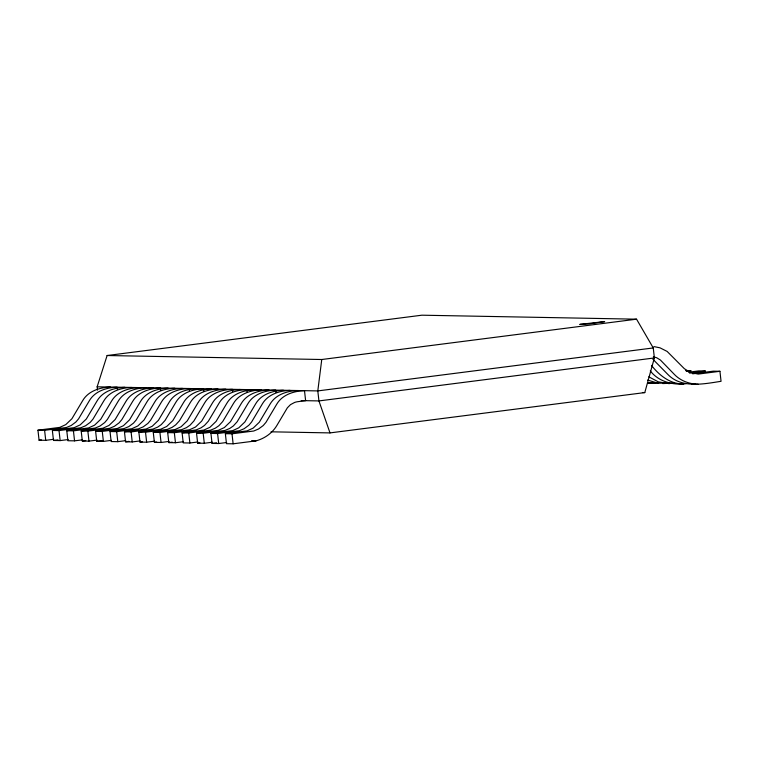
<?xml version="1.0" encoding="UTF-8"?>
<svg xmlns="http://www.w3.org/2000/svg" width="759" height="759" viewBox="0 0 759 759"><rect width="100%" height="100%" fill="white"/><g stroke="black" fill="none" stroke-linecap="round" stroke-linejoin="round"><path stroke-width="1.14" d="M636.554 319.178L321.759 359.51L317.803 390.913L318.932 400.923L329.994 432.905L644.789 392.583L654.372 357.954L653.252 347.945L636.554 319.178L421.9 315.194L107.104 355.525L97.143 386.815L97.513 390.154M256.001 440.875C264.521 438.55 272.329 433.142 276.864 425.486L287.367 407.811L290.498 404.632L294.577 402.469A18.216 17.201 -88.9 0 1 298.002 401.653L305.621 400.676L304.501 390.667C293.98 391.008 282.357 394.585 276.741 404.205L265.973 422.327L263.231 425.543L258.563 428.977L253.762 431.008L232.007 433.797L225.347 433.674L226.476 443.683L233.127 443.806L256.001 440.875L251.561 440.789M110.444 387.062C99.922 387.403 88.3 390.989 82.693 400.61L71.925 418.721L65.767 424.623L59.714 427.402L37.95 430.192L39.07 440.201L45.73 440.324L53.728 439.3M124.865 387.327C114.334 387.669 102.712 391.255 97.105 400.875L86.336 418.987L80.188 424.888L74.126 427.668L52.362 430.457L53.491 440.467L60.141 440.59L68.149 439.565M131.516 387.451C120.994 387.792 109.372 391.378 103.755 400.999L92.987 419.11L90.245 422.327L85.577 425.771L80.777 427.791L59.022 430.581L52.362 430.457M139.276 387.602C128.755 387.934 117.133 391.521 111.516 401.141L100.748 419.262L94.6 425.154L88.547 427.943L66.783 430.733L67.902 440.732L74.553 440.856L82.56 439.831M145.927 387.726C135.406 388.058 123.783 391.644 118.176 401.264L107.408 419.385L104.666 422.592L99.998 426.036L95.198 428.067L73.433 430.856L66.783 430.733M153.688 387.868C143.166 388.21 131.544 391.786 125.937 401.407L115.169 419.528L109.021 425.419L102.958 428.209L81.194 430.998L82.323 441.007L88.974 441.131L96.981 440.106M168.109 388.134C157.587 388.475 145.965 392.061 140.349 401.682L129.58 419.793L123.432 425.695L117.37 428.474L95.615 431.264L96.735 441.273L103.385 441.396L111.393 440.372M174.76 388.257C164.238 388.599 152.616 392.185 146.999 401.805L136.231 419.917L133.489 423.133L128.831 426.567L124.03 428.598L102.266 431.387L95.615 431.264M182.521 388.399C171.999 388.741 160.377 392.327 154.77 401.947L144.001 420.059L137.853 425.96L131.791 428.74L110.027 431.529L111.146 441.539L117.806 441.662L125.804 440.637M196.942 388.665C186.41 389.006 174.788 392.593 169.181 402.213L158.413 420.325L152.265 426.226L146.202 429.006L124.448 431.795L125.567 441.804L132.218 441.928L140.225 440.903M211.353 388.94C200.831 389.272 189.209 392.858 183.593 402.479L172.824 420.6L166.676 426.492L160.623 429.281L138.859 432.07L139.979 442.07L146.639 442.193L154.637 441.169M218.004 389.063C207.482 389.395 195.86 392.982 190.253 402.602L179.485 420.723L175.671 424.898L172.075 427.374L167.274 429.404L145.51 432.194L138.859 432.07M225.774 389.206C215.243 389.547 203.621 393.124 198.014 402.744L187.245 420.865L181.097 426.757L175.035 429.547L153.271 432.336L154.4 442.345L161.05 442.469L169.058 441.444M240.186 389.471C229.664 389.813 218.042 393.399 212.425 403.02L201.657 421.131L195.509 427.032L189.446 429.812L167.692 432.602L168.811 442.611L175.462 442.734L183.469 441.71M254.597 389.737C244.075 390.079 232.453 393.665 226.846 403.285L216.078 421.397L209.93 427.298L203.867 430.078L182.103 432.867L183.232 442.877L189.883 443L197.89 441.975M261.257 389.86C250.726 390.202 239.104 393.788 233.497 403.409L222.729 421.52L218.915 425.695L215.319 428.18L210.518 430.201L188.754 432.991L182.103 432.867M269.018 390.003C258.487 390.344 246.865 393.93 241.258 403.551L230.489 421.662L224.341 427.564L218.279 430.344L196.524 433.133L197.644 443.142L204.294 443.265L212.302 442.241M283.43 390.278C272.908 390.61 261.286 394.196 255.679 403.816L244.91 421.938L238.753 427.829L232.7 430.619L210.936 433.408L212.055 443.408L218.715 443.531L226.713 442.506M290.08 390.401C279.559 390.733 267.936 394.319 262.329 403.94L251.561 422.061L248.819 425.268L244.151 428.712L239.351 430.742L217.586 433.531L210.936 433.408M297.851 390.543C287.319 390.885 275.697 394.462 270.09 404.082L259.322 422.203L253.174 428.095L247.111 430.884L225.347 433.674M653.252 347.945L317.803 390.913L97.143 386.815M37.95 430.192L44.601 430.315L66.365 427.526L71.166 425.505L75.834 422.061L78.575 418.845L89.344 400.733C94.951 391.113 106.573 387.526 117.095 387.185L117.351 389.414M654.372 357.954L318.932 400.923L301.19 400.591M81.194 430.998L87.854 431.121L109.609 428.332L114.41 426.302L119.078 422.867L121.82 419.651L132.588 401.53C138.195 391.91 149.817 388.333 160.348 387.991L160.595 390.211M39.07 440.201L41.356 439.907M110.027 431.529L116.677 431.653L138.442 428.863L143.242 426.843L147.91 423.399L150.652 420.182L161.42 402.071C167.027 392.45 178.65 388.864 189.181 388.523L189.427 390.752M53.491 440.467L58.064 439.888M124.448 431.795L131.098 431.918L152.863 429.129L157.663 427.108L161.259 424.623L165.064 420.448L175.832 402.336C181.448 392.716 193.071 389.13 203.592 388.788L203.839 391.018M82.323 441.007L85.748 440.562M153.271 432.336L159.931 432.459L181.686 429.67L186.486 427.64L190.082 425.163L193.896 420.989L204.664 402.868C210.271 393.247 221.894 389.671 232.425 389.329L232.671 391.549M96.735 441.273L102.456 440.543M167.692 432.602L174.342 432.725L196.107 429.936L200.907 427.905L204.503 425.429L208.317 421.254L219.085 403.143C224.692 393.523 236.315 389.936 246.836 389.595L247.092 391.815M125.567 441.804L128.992 441.368M196.524 433.133L203.175 433.256L224.939 430.467L229.74 428.446L233.336 425.96L237.14 421.786L247.908 403.674C253.525 394.054 265.147 390.468 275.669 390.126L275.915 392.356M686.515 371.341L691.098 370.753L685.548 370.648M139.979 442.07L142.265 441.785M688.546 372.223L698.859 370.895L705.509 371.018L689.476 373.077M154.4 442.345L156.686 442.051M692.654 373.808L713.27 371.17L719.93 371.293L721.05 381.303C704.039 383.94 681.535 388.712 667.844 374.424L652.882 359.225M719.93 371.293L698.166 374.083L690.311 372.403L684.381 368.722L667.142 351.436L659.988 347.821L653.897 346.588M168.811 442.611L172.246 442.174M651.706 382.868L648.281 383.304L658.366 382.991M197.644 443.142L199.93 442.848M647.588 380.069L658.176 383.238L667.265 382.982M662.692 383.57L673.926 383.105M212.055 443.408L216.628 442.829M650.292 370.914C658.613 381.711 672.996 385.439 686.051 383.665M691.525 384.101L694.959 383.665M107.104 355.525L321.759 359.51M642.427 392.536L644.789 392.583M271.02 431.814L329.994 432.905M698.176 384.225C689.457 384.13 680.624 380.876 674.495 374.548L660.387 360.022L656.639 357.726L653.347 356.806M683.764 383.959C670.415 384.32 659.248 375.382 651.459 365.364M669.343 383.693L658.3 381.853L648.784 376.806M654.932 383.428L648.195 382.726M232.007 433.797L233.127 443.806M217.586 433.531L218.715 443.531M203.175 433.256L204.294 443.265M188.754 432.991L189.883 443M174.342 432.725L175.462 442.734M159.931 432.459L161.05 442.469M145.51 432.194L146.639 442.193M131.098 431.918L132.218 441.928M116.677 431.653L117.806 441.662M102.266 431.387L103.385 441.396M87.854 431.121L88.974 441.131M73.433 430.856L74.553 440.856M59.022 430.581L60.141 440.59M44.601 430.315L45.73 440.324M579.961 324.368L589.155 323.894L604.686 321.598L579.961 324.368"/></g></svg>
